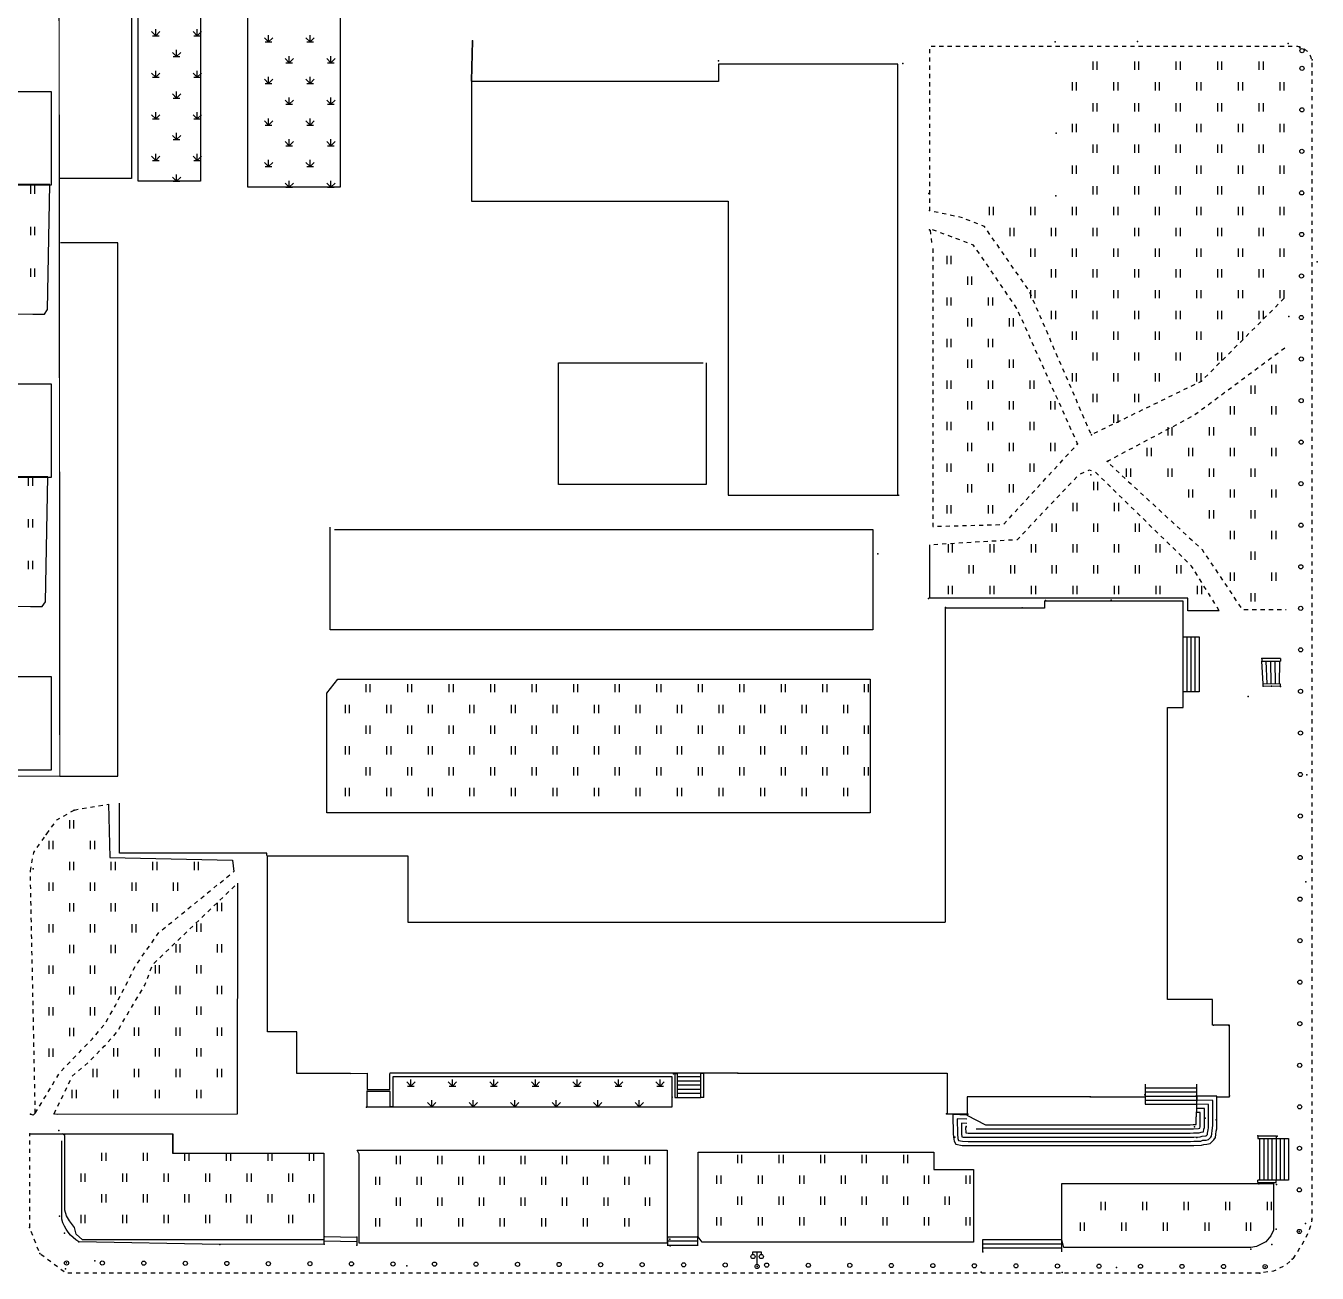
# Model space of a CAD drawing. Extents: x -992 to 2561, y -723 to 1492.
# Drawn here: x 1893.4 to 2048.9, y 1075.6 to 1225.7 of the extents above; entities that cross this region are included whole.
import ezdxf

# ---------------------------------------------------------------- set-up
doc = ezdxf.new("R2010")
doc.units = 0
doc.header["$LTSCALE"] = 0.5
doc.header["$PDSIZE"] = 0.2
doc.linetypes.add('X6', pattern=[2, 1, -1])
doc.layers.get('0').update_dxf_attribs({"linetype": 'CONTINUOUS'})
for name, color, linetype in [('DLDW', 11, 'CONTINUOUS'), ('DLSS', 4, 'CONTINUOUS'), ('JMD', 6, 'CONTINUOUS'), ('ZBTZ', 3, 'CONTINUOUS'), ('ZDH', 1, 'CONTINUOUS')]:
    doc.layers.add(name, color=color, linetype=linetype)
doc.linetypes.add('1161', pattern='A,0,[149,AAA.SHX,S=0.15,R=0,X=0,Y=0],-1.6', length=1.6)
doc.linetypes.add('443', pattern='A,9.4,[169,AAA.SHX,S=1,R=0,X=0,Y=0.15],0.6', length=10)
doc.linetypes.add('444', pattern='A,4.5,[145,AAA.SHX,S=1,R=0,X=0,Y=1],4.5,-0.5,[146,AAA.SHX,S=1,R=0,X=0,Y=0],-0.5', length=10)
doc.linetypes.add('445', pattern='A,8,-0.5,[147,AAA.SHX,S=1,R=0,X=0,Y=0],-1.5', length=10)

# ---------------------------------------------------------------- blocks, each defined once
blk = doc.blocks.new('gc097')
for p, q in [((-1, 2.9), (-1, 3.5)), ((-1, 3.5), (1, 3.5)), ((0, 0.5), (0, 3.5)), ((1, 3.5), (1, 2.9))]:
    blk.add_line(p, q)
for centre in [(-1, 2.4), (0, 0), (1, 2.4)]:
    blk.add_circle(centre, 0.5)
blk = doc.blocks.new('gc121')
for p, q in [((-0.5, -1), (-0.5, 1)), ((0.5, -1), (0.5, 1))]:
    blk.add_line(p, q)
blk = doc.blocks.new('gc124')
for p, q in [((-1, 1), (0, 0)), ((-0.8, 0), (0.8, 0)), ((0, 0), (0, 1.6)), ((0, 0), (1, 1))]:
    blk.add_line(p, q)
blk = doc.blocks.new('gc170')
at = {"linetype": 'Continuous'}
blk.add_circle((0, 0), 0.5, dxfattribs=at)

msp = doc.modelspace()

# ---------------------------------------------------------------- linework, layer by layer
at = {"linetype": 'Continuous'}
for p, q in [((1916.77, 1079.06, -0.1), (1899.8, 1079.37, -0.83)), ((1929.31, 1079.08, -0.19), (1916.77, 1079.06, -0.1))]:
    msp.add_line(p, q, dxfattribs=at)
at = {"linetype": 'Continuous', "elevation": -0.38, "flags": 128}
msp.add_lwpolyline([(1893.89, 1092.37), (1911.08, 1092.37), (1911.08, 1090.05), (1929.3, 1090.05), (1929.3, 1089.76)], dxfattribs=at)
at = {"linetype": 'Continuous', "elevation": -0.83, "flags": 128}
msp.add_lwpolyline([(1899.8, 1079.37, -0.192227), (1897.73, 1082.09), (1897.74, 1091.53)], format="xyb", dxfattribs=at)
at = {"linetype": 'Continuous'}
for p in [(1929.31, 1080.01, -0.19), (1929.31, 1080.01, -0.19), (1929.31, 1079.08, -0.19), (1929.31, 1079.08, -0.19)]:
    msp.add_point(p, dxfattribs=at)
at = {"layer": 'DLSS', "linetype": 'X6', "elevation": -0.21, "flags": 128}
msp.add_lwpolyline([(2044.91, 1192.94), (2034.91, 1182.94), (2021.69, 1176.51), (2014.23, 1193.8), (2008.82, 1201.59), (2006, 1202.68), (2002.24, 1203.47), (2002.24, 1223.3), (2046.22, 1223.3, -0.414214), (2048.22, 1221.3), (2048.22, 1082.05), (2048.16, 1081.49), (2047.8, 1080.51), (2047.04, 1079.02), (2045.96, 1077.34), (2045.13, 1076.6), (2043.64, 1075.85), (2041.96, 1075.61)], format="xyb", dxfattribs=at)
at = {"layer": 'DLSS', "linetype": 'X6', "flags": 128}
for points, elevation in [([(2002.6, 1198.92), (2002.6, 1165.49), (2011.1, 1165.71), (2020.04, 1175.42), (2012.73, 1191.73), (2007.5, 1199.35), (2002.27, 1201.31), (2002.49, 1199.35)], -0.21), ([(2044.99, 1186.95), (2034.07, 1178.85), (2023.56, 1173.29), (2035.02, 1162.7), (2039.86, 1155.47), (2045.14, 1155.47)], -0.21), ([(2037.1, 1155.34), (2033.76, 1160.72), (2022.12, 1172.08), (2021.43, 1172.24), (2020.17, 1171.7), (2012.76, 1163.88), (2002.24, 1163.26)], 0.15), ([(1899.22, 1131.35), (1903.36, 1132.07)], -0.21), ([(1893.95, 1124.02), (1894.36, 1126.25), (1895.87, 1128.39), (1897.12, 1130.16), (1899.22, 1131.35)], -0.21), ([(1894.55, 1094.87), (1893.95, 1124.02)], -0.21), ([(1894.55, 1094.87), (1897.55, 1099.84), (1899.89, 1102.24), (1901.39, 1103.78), (1902.93, 1105.63), (1904.21, 1107.84), (1906.65, 1112.66), (1909.43, 1116.61), (1918.44, 1123.94)], -0.21), ([(1896.82, 1094.8), (1899, 1099.32), (1900.9, 1100.96), (1902.85, 1102.91), (1904.42, 1104.67), (1905.47, 1106.5), (1907.75, 1110.28), (1908.67, 1112.76), (1918.91, 1122.56)], -0.28), ([(2041.96, 1075.61), (1898.22, 1075.61), (1895.09, 1077.96), (1893.87, 1081.11), (1893.89, 1092.37)], -0.21)]:
    msp.add_lwpolyline(points, dxfattribs=dict(at, elevation=elevation))
at = {"layer": 'JMD', "linetype": 'Continuous'}
for p, q in [((2032.76, 1152.19, -0.21), (2034.67, 1152.19, -0.21)), ((2033.17, 1152.19, -0.21), (2033.17, 1145.59, -0.21)), ((2033.67, 1152.19, -0.21), (2033.67, 1145.59, -0.21)), ((2034.17, 1152.19, -0.21), (2034.17, 1145.59, -0.21)), ((2034.67, 1152.19, -0.21), (2034.67, 1145.59, -0.21)), ((2042.2, 1149.57, -0.21), (2042.2, 1149.27, -0.21)), ((2044.48, 1149.57, -0.21), (2042.2, 1149.57, -0.21)), ((2042.36, 1146.54, -0.21), (2042.2, 1149.27, -0.21)), ((2042.2, 1149.27, -0.21), (2044.48, 1149.27, -0.21)), ((2042.86, 1146.53, -0.21), (2042.74, 1149.27, -0.21)), ((2043.36, 1146.52, -0.21), (2043.29, 1149.27, -0.21)), ((2043.86, 1146.51, -0.21), (2043.83, 1149.27, -0.21)), ((2044.36, 1146.5, -0.21), (2044.38, 1149.27, -0.21)), ((2044.48, 1149.57, -0.21), (2044.48, 1149.27, -0.21)), ((2042.36, 1146.24, -0.21), (2042.36, 1146.54, -0.21)), ((2044.46, 1146.5, -0.21), (2042.36, 1146.54, -0.21)), ((2044.45, 1146.2, -0.21), (2042.36, 1146.24, -0.21)), ((2044.45, 1146.2, -0.21), (2044.46, 1146.5, -0.21)), ((2034.67, 1145.59, -0.21), (2032.76, 1145.59, -0.21)), ((1971.53, 1099.66, -0.21), (1971.83, 1099.66, -0.21)), ((1971.53, 1099.66, -0.21), (1971.53, 1096.76, -0.21)), ((1971.83, 1099.66, -0.21), (1971.83, 1096.76, -0.21)), ((1971.83, 1099.26, -0.21), (1974.68, 1099.26, -0.21)), ((1974.98, 1099.66, -0.21), (1974.68, 1099.66, -0.21)), ((1974.68, 1096.76, -0.21), (1974.68, 1099.66, -0.21)), ((1974.98, 1099.66, -0.21), (1974.98, 1096.76, -0.21)), ((1971.83, 1098.76, -0.21), (1974.68, 1098.76, -0.21)), ((1971.83, 1098.26, -0.21), (1974.68, 1098.26, -0.21)), ((1971.83, 1097.76, -0.21), (1974.68, 1097.76, -0.21)), ((1971.53, 1096.76, -0.21), (1971.83, 1096.76, -0.21)), ((1971.83, 1097.26, -0.21), (1974.68, 1097.26, -0.21)), ((1971.83, 1096.76, -0.21), (1974.68, 1096.76, -0.21)), ((1974.98, 1096.76, -0.21), (1974.68, 1096.76, -0.21)), ((2043.94, 1091.83, -0.21), (2045.42, 1091.83, -0.21)), ((2044.42, 1091.83, -0.21), (2044.42, 1086.81, -0.21)), ((2044.92, 1091.83, -0.21), (2044.92, 1086.81, -0.21)), ((2045.42, 1091.83, -0.21), (2045.42, 1086.81, -0.21)), ((2045.42, 1086.81, -0.21), (2043.94, 1086.81, -0.21)), ((1929.31, 1079.08, -0.21), (1929.31, 1080.01, -0.21)), ((1929.31, 1080.01, -0.21), (1933.27, 1079.95, -0.21)), ((1929.31, 1079.51, -0.21), (1933.26, 1079.43, -0.21)), ((1933.27, 1079.95, -0.21), (1933.25, 1078.98, -0.21))]:
    msp.add_line(p, q, dxfattribs=at)
at = {"layer": 'JMD', "color": 6, "linetype": 'Continuous'}
for p, q in [((2028.18, 1098.37, -0.21), (2028.18, 1095.93, 1.79)), ((2028.18, 1097.93, -0.21), (2034.39, 1097.93, 1.79)), ((2034.39, 1095.93, -0.21), (2034.39, 1098.37, 1.79)), ((2028.18, 1097.43, -0.21), (2034.39, 1097.43, 1.79)), ((2028.18, 1096.93, -0.21), (2034.39, 1096.93, 1.79)), ((2028.18, 1096.43, -0.21), (2034.39, 1096.43, 1.79)), ((2034.41, 1096.93, -0.21), (2034.3, 1094.44, -0.21)), ((2006.72, 1094.64, -0.21), (2008.93, 1093.47, -0.21)), ((2028.18, 1095.93, -0.21), (2034.39, 1095.93, 1.79)), ((2041.74, 1092.13, -0.21), (2041.74, 1091.83, -0.21)), ((2041.74, 1092.13, -0.21), (2043.94, 1092.13, -0.21)), ((2041.74, 1091.83, -0.21), (2043.94, 1091.83, -0.21)), ((2041.94, 1091.83, -0.21), (2041.94, 1086.81, -0.21)), ((2042.44, 1091.83, -0.21), (2042.44, 1086.81, -0.21)), ((2042.94, 1091.83, -0.21), (2042.94, 1086.81, -0.21)), ((2043.44, 1091.83, -0.21), (2043.44, 1086.81, -0.21)), ((2043.94, 1092.13, -0.21), (2043.94, 1091.83, -0.21)), ((2043.94, 1091.83, -0.21), (2043.94, 1086.81, -0.21)), ((2041.74, 1086.51, -0.21), (2041.74, 1086.81, -0.21)), ((2043.94, 1086.81, -0.21), (2041.74, 1086.81, -0.21)), ((2043.94, 1086.51, -0.21), (2043.94, 1086.81, -0.21)), ((2041.74, 1086.51, -0.21), (2043.94, 1086.51, -0.21)), ((1974.3, 1079.94, -0.21), (1970.65, 1079.94, -0.21)), ((1970.65, 1079.94, -0.21), (1970.65, 1078.9, -0.21)), ((1974.3, 1079.44, -0.21), (1970.65, 1079.44, -0.21)), ((1974.3, 1078.9, -0.21), (1974.3, 1079.94, -0.21)), ((2008.64, 1078.17, -0.21), (2008.64, 1079.65, -0.21)), ((2008.64, 1079.65, -0.21), (2018.09, 1079.65, -0.21)), ((2008.64, 1079.15, -0.21), (2018.09, 1079.15, -0.21)), ((2018.09, 1079.65, -0.21), (2018.09, 1078.17, -0.21)), ((1974.3, 1078.94, -0.21), (1970.65, 1078.94, -0.21)), ((2008.64, 1078.65, -0.21), (2018.09, 1078.65, -0.21))]:
    msp.add_line(p, q, dxfattribs=at)
at = {"layer": 'JMD', "linetype": '443', "const_width": 0.15, "elevation": -0.21, "flags": 128}
for points in [[(1897.3, 1349.54), (1897.5, 1135.43)], [(1897.5, 1135.43), (1833.9, 1135.43), (1833.9, 1144.57), (1829.26, 1144.69), (1753.27, 1144.82)]]:
    msp.add_lwpolyline(points, dxfattribs=at)
at = {"layer": 'JMD', "linetype": 'Continuous', "flags": 128}
for points, elevation in [([(1927.02, 1247.8), (1927.02, 1239.41), (1906.13, 1239.41), (1906.13, 1207.37), (1897.42, 1207.37)], -0.21), ([(1998.41, 1169.28), (1998.41, 1221.12), (1976.82, 1221.12), (1976.82, 1219.03), (1947.05, 1219.03), (1947.05, 1204.63), (1977.98, 1204.63), (1977.98, 1169.26), (1998.55, 1169.26)], -0.21), ([(1836.66, 1217.81), (1836.66, 1206.61), (1896.48, 1206.61), (1896.48, 1217.81), (1836.66, 1217.81)], -0.5), ([(1874.94, 1206.64), (1896.27, 1206.64)], -0.21), ([(1897.5, 1135.43), (1904.5, 1135.43), (1904.5, 1199.63), (1897.59, 1199.63)], -0.21), ([(1975.32, 1185.16), (1975.32, 1170.54), (1957.55, 1170.54), (1957.55, 1185.16), (1974.97, 1185.16)], -0.21), ([(1836.66, 1182.61), (1836.66, 1171.42), (1896.48, 1171.42), (1896.48, 1182.62), (1836.66, 1182.61)], -0.5), ([(1874.62, 1171.46), (1895.88, 1171.46)], -0.21), ([(1930.58, 1165.13), (1995.4, 1165.13), (1995.4, 1153.06), (1930.03, 1153.06), (1930.03, 1165.41)], -0.21), ([(2036.81, 1096.85), (2038.34, 1096.85), (2038.34, 1105.47), (2036.29, 1105.47), (2036.29, 1108.53), (2034.09, 1108.53), (2030.85, 1108.53), (2030.85, 1143.69), (2032.76, 1143.69), (2032.76, 1156.49), (2016.06, 1156.49), (2016.06, 1155.64), (2004.1, 1155.64)], -0.21), ([(2004.1, 1155.64), (2004.1, 1117.84)], -0.21), ([(1836.69, 1147.4), (1836.69, 1136.2), (1896.51, 1136.2), (1896.51, 1147.4), (1836.69, 1147.4)], -0.5), ([(1932.51, 1099.64), (1926.03, 1099.64), (1926.03, 1104.64), (1922.51, 1104.64), (1922.51, 1125.84), (1939.41, 1125.84), (1939.41, 1117.84), (2004.1, 1117.84)], -0.21), ([(1932.51, 1099.64), (1934.5, 1099.67)], -0.21), ([(1934.5, 1099.67), (1934.5, 1097.7), (1937.23, 1097.7), (1937.23, 1099.66)], -0.21), ([(1979.14, 1099.67), (1937.23, 1099.67)], -0.21), ([(1979.14, 1099.67), (2004.33, 1099.67), (2004.33, 1094.78), (2006.8, 1094.78)], -0.21), ([(2021.51, 1096.83), (2006.76, 1096.83), (2006.76, 1094.81)], -0.21), ([(2021.51, 1096.83), (2028.21, 1096.83)], -0.21)]:
    msp.add_lwpolyline(points, dxfattribs=dict(at, elevation=elevation))
at = {"layer": 'JMD', "linetype": '444', "flags": 128}
for points, elevation in [([(1947.19, 1223.92), (1947.08, 1219.12)], -0.48), ([(1947.19, 1223.92), (1947.08, 1219.12)], -0.48), ([(1947.08, 1219.12), (1947.19, 1223.92)], -0.48), ([(1922.44, 1125.89), (1922.44, 1126.17), (1904.67, 1126.17), (1904.67, 1132.16)], -0.21)]:
    msp.add_lwpolyline(points, dxfattribs=dict(at, elevation=elevation))
at = {"layer": 'JMD', "linetype": '445', "elevation": -0.48, "flags": 128}
msp.add_lwpolyline([(1947.08, 1219.12), (1947.19, 1223.92)], dxfattribs=at)
at = {"layer": 'JMD', "linetype": 'Continuous', "elevation": -0.21, "flags": 128}
msp.add_lwpolyline([(2032.76, 1152.19), (2034.67, 1152.19), (2034.67, 1145.59), (2032.76, 1145.59)], close=True, dxfattribs=at)
at = {"layer": 'JMD', "color": 6, "linetype": 'Continuous', "elevation": -0.21, "flags": 128}
for points in [[(2006.72, 1094.64), (2005.02, 1094.7), (2005.06, 1092.32), (2005.12, 1091.74), (2005.18, 1091.49), (2005.39, 1091.13), (2006.14, 1090.99), (2006.86, 1090.97), (2033.63, 1090.97), (2034.05, 1090.99), (2034.97, 1091.01), (2035.23, 1091.11), (2035.59, 1091.13), (2036, 1091.23), (2036.09, 1091.3), (2036.33, 1091.54), (2036.45, 1091.66), (2036.62, 1091.93), (2036.68, 1092.31), (2036.73, 1092.69), (2036.79, 1092.99), (2036.8, 1093.4), (2036.8, 1093.96), (2036.81, 1096.9), (2034.41, 1096.93)], [(2006.71, 1094.14), (2005.53, 1094.18), (2005.56, 1092.35), (2005.61, 1091.83), (2005.65, 1091.68), (2005.71, 1091.58), (2006.19, 1091.49), (2006.87, 1091.47), (2033.62, 1091.47), (2034.04, 1091.49), (2034.87, 1091.51), (2035.13, 1091.6), (2035.52, 1091.63), (2035.78, 1091.69), (2035.98, 1091.9), (2036.06, 1091.98), (2036.14, 1092.11), (2036.19, 1092.38), (2036.24, 1092.77), (2036.29, 1093.05), (2036.3, 1093.41), (2036.3, 1093.97), (2036.31, 1096.4), (2034.4, 1096.43)], [(2006.69, 1093.64), (2006.04, 1093.66), (2006.06, 1092.38), (2006.1, 1092.02), (2006.25, 1091.99), (2006.87, 1091.97), (2033.61, 1091.97), (2034.02, 1091.99), (2034.78, 1092.01), (2035.02, 1092.1), (2035.44, 1092.13), (2035.52, 1092.15), (2035.63, 1092.25), (2035.67, 1092.29), (2035.69, 1092.45), (2035.74, 1092.85), (2035.79, 1093.11), (2035.8, 1093.42), (2035.8, 1093.97), (2035.81, 1095.91), (2034.39, 1095.93)], [(2006.67, 1093.14), (2006.55, 1093.15), (2006.56, 1092.48), (2006.88, 1092.47), (2033.6, 1092.47), (2034, 1092.49), (2034.68, 1092.51), (2034.92, 1092.59), (2035.21, 1092.61), (2035.25, 1092.93), (2035.3, 1093.16), (2035.3, 1093.42), (2035.3, 1093.97), (2035.31, 1095.42), (2034.39, 1095.43)], [(2007.82, 1092.97), (2033.59, 1092.97), (2033.98, 1092.99), (2034.59, 1093.01), (2034.77, 1093.07), (2034.8, 1093.22), (2034.8, 1093.43), (2034.8, 1093.97), (2034.81, 1094.93), (2034.38, 1094.93)], [(2008.93, 1093.47), (2033.58, 1093.47), (2033.97, 1093.49), (2034.3, 1093.5), (2034.3, 1093.97), (2034.3, 1094.44)]]:
    msp.add_lwpolyline(points, dxfattribs=at)
at = {"layer": 'ZBTZ', "linetype": '1161', "flags": 128}
for points, elevation in [([(1906.55, 1237.21), (1914.42, 1237.21), (1914.42, 1207.04), (1906.95, 1207.04), (1906.95, 1236.48)], -0.21), ([(1920.43, 1237.37), (1931.24, 1237.37), (1931.24, 1206.3), (1920.13, 1206.3), (1920.13, 1236.78)], -0.21), ([(1937.27, 1095.63), (1971.22, 1095.63), (1971.22, 1099.24), (1937.59, 1099.24), (1937.59, 1095.63)], 2.79), ([(1934.48, 1097.54), (1934.48, 1095.63), (1937.28, 1095.63), (1937.28, 1097.49), (1934.5, 1097.49)], -0.21)]:
    msp.add_lwpolyline(points, close=True, dxfattribs=dict(at, elevation=elevation))
at = {"layer": 'ZBTZ', "linetype": 'Continuous', "flags": 128}
for points, elevation in [([(1874.33, 1206.62), (1874.25, 1192.01), (1874.44, 1191.57), (1874.91, 1191.17), (1875.72, 1191.06), (1894.24, 1191.03), (1895.65, 1191.03), (1896.02, 1191.59), (1896.3, 1206.64), (1874.67, 1206.64)], -0.21), ([(1874.07, 1171.44), (1873.99, 1156.84), (1874.18, 1156.39), (1874.65, 1155.99), (1875.46, 1155.88), (1893.98, 1155.86), (1895.39, 1155.86), (1895.76, 1156.42), (1896.04, 1171.47), (1874.41, 1171.47)], -0.21), ([(2021.64, 1171.68), (2021.64, 1171.68)], 0.15), ([(1930.98, 1147.11), (1995.07, 1147.11), (1995.07, 1131.02), (1929.63, 1131.02), (1929.63, 1145.43)], -0.21), ([(1897.82, 1092.37), (1911.09, 1092.37), (1911.09, 1090.06), (1929.29, 1090.06), (1929.29, 1080.02), (1929.29, 1079.61), (1900.24, 1079.61), (1899.48, 1080.29), (1899.25, 1081.11), (1898.67, 1081.89), (1898.29, 1082.51), (1898.12, 1083.2), (1898.12, 1092.18)], -0.21), ([(1933.28, 1090.4), (1970.62, 1090.4), (1970.62, 1079.22), (1933.55, 1079.22), (1933.55, 1089.93)], -0.21), ([(1974.36, 1080), (1974.36, 1090.19), (2002.72, 1090.19), (2002.72, 1088.07), (2007.49, 1088.07), (2007.49, 1079.35), (1974.84, 1079.35)], -0.21), ([(2018.13, 1079.68), (2018.13, 1086.4), (2043.62, 1086.4), (2043.62, 1080.8), (2043.29, 1080.1), (2042.68, 1079.38), (2041.57, 1078.83), (2040.91, 1078.69), (2018.36, 1078.69)], -0.21)]:
    msp.add_lwpolyline(points, close=True, dxfattribs=dict(at, elevation=elevation))
for points, elevation in [([(2037.1, 1155.34), (2033.31, 1155.34), (2033.31, 1156.87), (2002.24, 1156.87), (2002.24, 1163.26)], 0.15), ([(1903.36, 1132.07), (1903.53, 1125.65), (1918.27, 1125.31), (1918.44, 1123.94)], -0.21), ([(1918.91, 1122.56), (1918.84, 1094.75), (1897.19, 1094.69), (1896.75, 1094.79)], -0.21), ([(1894.55, 1094.87), (1894.31, 1094.63), (1893.95, 1094.74)], -0.21)]:
    msp.add_lwpolyline(points, dxfattribs=dict(at, elevation=elevation))
at = {"layer": 'ZDH', "linetype": 'Continuous'}
for p in [(1947.19, 1223.92, -0.48), (2017.32, 1223.83, -0.15), (2027.25, 1223.85, -0.24), (2045.39, 1223.63, -1.69), (2046.81, 1223.11, -0.43), (1976.79, 1221.51, -0.39), (1999, 1221.19, -0.04), (2048.27, 1221.65, -0.47), (1947.08, 1219.12, 0.56), (2017.46, 1212.81, 0.7), (2002.14, 1205.54, 0.21), (2017.41, 1205.27, 0.52), (2002.21, 1203.5, 0.05), (2002.19, 1201.19, 0.04), (2048.87, 1197.34, -1.45), (2048.87, 1197.33, -1.56), (2048.88, 1197.33, -1), (2045.47, 1190.76, -1.66), (2020.04, 1175.42, -1.13), (2021.69, 1176.51, -1.02), (2023.68, 1173.31, 0.16), (2021.64, 1171.68, 0.15), (1998.41, 1169.28, 0.7), (1995.98, 1162.18, -0.65), (2002.08, 1156.8, -0.61), (2004.13, 1155.71, 0.42), (2013.36, 1155.68, 0.52), (2016.18, 1156.57, 0.54), (2024.09, 1156.61, 0.92), (2042.2, 1149.57, 0.41), (2048.24, 1148.23, -0.3), (2042.36, 1146.24, 0.52), (2043.39, 1146.26, -0.05), (2044.45, 1146.2, 0.32), (2040.58, 1145, -1.69), (2047.65, 1135.58, -0.35), (1899.22, 1131.35, -1.06), (1895.87, 1128.39, -0.08), (1894.29, 1124.29, -0.19), (2047.5, 1122.7, -1.06), (2036.41, 1105.44, 0.44), (2038.23, 1105.42, 0.44), (1971.37, 1099.61, 0.24), (1979.14, 1099.67, 0.74), (1971.22, 1096.78, 0.3), (1974.99, 1096.79, 0.76), (2021.57, 1096.84, 1.12), (2028.15, 1097.09, 1.12), (2034.37, 1097, 0.15), (2038.31, 1096.97, 0.32), (1893.95, 1094.74, -0.36), (1896.82, 1094.8, -0.28), (1934.41, 1095.59, 0.31), (2004.26, 1094.78, 0.53), (2006.83, 1094.73, 1.84), (2006.61, 1093.25, -0.17), (2034.13, 1093.21, 0.96), (2035.38, 1094.25, 0.95), (2036.71, 1094.06, 0.33), (1893.89, 1092.37, -0.38), (1897.38, 1092.78, -0.29), (2005.26, 1091.97, -0.78), (2034.4, 1091.94, 0.34), (2041.75, 1092.13, 0.26), (2044.08, 1092.11, -0.25), (2041.87, 1086.37, 0.25), (2043.97, 1086.26, -0.35), (1897.48, 1082.46, 1.36), (1893.85, 1081.11, -0.42), (2043.94, 1080.91, -0.18), (2046.73, 1080.63, -0.28), (2047.48, 1081.57, -0.37), (2048.22, 1082.07, -0.39), (1898.05, 1080.43, -0.81), (1899.8, 1079.37, -0.83), (1916.77, 1079.06, -0.1), (1929.31, 1079.08, -0.19), (1933.27, 1079.95, 0.25), (1970.95, 1079.72, 0.21), (1974.29, 1079.98, -0.38), (2018.09, 1079.65, 0.31), (2043.43, 1079.05, -0.23), (1895.08, 1077.96, -0.44), (1933.25, 1078.98, -0.85), (1971, 1078.9, -0.27), (2008.64, 1078.17, -0.26), (2040.91, 1078.48, -0.22), (1898.19, 1076.13, -0.42), (1898.31, 1076.84, -0.72), (1901.71, 1077.08, -0.89), (1939.28, 1076.5, -0.25), (1981.45, 1076.41, -0.26), (2024.73, 1076.3, -0.21), (2042.61, 1076.39, -0.29), (2045.87, 1077.29, -0.42), (2008.42, 1075.71, -0.29), (2018.16, 1075.67, -0.27), (2041.96, 1075.61, -0.34)]:
    msp.add_point(p, dxfattribs=at)

# ---------------------------------------------------------------- block references
at = {"layer": 'DLDW', "linetype": 'Continuous', "xscale": 0.5, "yscale": 0.5}
msp.add_blockref('gc097', (1981.45, 1076.41, -0.26), dxfattribs=at)
at = {"layer": 'ZBTZ', "linetype": 'Continuous', "xscale": 0.5, "yscale": 0.5}
for name, p in [('gc124', (1909.05, 1224.54, -0.21)), ('gc124', (1914.05, 1224.54, -0.21)), ('gc124', (1922.63, 1223.8, -0.21)), ('gc124', (1927.63, 1223.8, -0.21)), ('gc124', (1911.55, 1222.04, -0.21)), ('gc124', (1925.13, 1221.3, -0.21)), ('gc124', (1930.13, 1221.3, -0.21)), ('gc121', (2022.16, 1220.94, -0.21)), ('gc121', (2027.16, 1220.94, -0.21)), ('gc121', (2032.16, 1220.94, -0.21)), ('gc121', (2037.16, 1220.94, -0.21)), ('gc121', (2042.16, 1220.94, -0.21)), ('gc124', (1909.05, 1219.54, -0.21)), ('gc124', (1914.05, 1219.54, -0.21)), ('gc124', (1922.63, 1218.8, -0.21)), ('gc124', (1927.63, 1218.8, -0.21)), ('gc121', (2019.66, 1218.44, -0.21)), ('gc121', (2024.66, 1218.44, -0.21)), ('gc121', (2029.66, 1218.44, -0.21)), ('gc121', (2034.66, 1218.44, -0.21)), ('gc121', (2039.66, 1218.44, -0.21)), ('gc121', (2044.66, 1218.44, -0.21)), ('gc124', (1911.55, 1217.04, -0.21)), ('gc124', (1925.13, 1216.3, -0.21)), ('gc124', (1930.13, 1216.3, -0.21)), ('gc121', (2022.16, 1215.94, -0.21)), ('gc121', (2027.16, 1215.94, -0.21)), ('gc121', (2032.16, 1215.94, -0.21)), ('gc121', (2037.16, 1215.94, -0.21)), ('gc121', (2042.16, 1215.94, -0.21)), ('gc124', (1909.05, 1214.54, -0.21)), ('gc124', (1914.05, 1214.54, -0.21)), ('gc124', (1922.63, 1213.8, -0.21)), ('gc124', (1927.63, 1213.8, -0.21)), ('gc124', (1911.55, 1212.04, -0.21)), ('gc121', (2019.66, 1213.44, -0.21)), ('gc121', (2024.66, 1213.44, -0.21)), ('gc121', (2029.66, 1213.44, -0.21)), ('gc121', (2034.66, 1213.44, -0.21)), ('gc121', (2039.66, 1213.44, -0.21)), ('gc121', (2044.66, 1213.44, -0.21)), ('gc124', (1925.13, 1211.3, -0.21)), ('gc124', (1930.13, 1211.3, -0.21)), ('gc121', (2022.16, 1210.94, -0.21)), ('gc121', (2027.16, 1210.94, -0.21)), ('gc121', (2032.16, 1210.94, -0.21)), ('gc121', (2037.16, 1210.94, -0.21)), ('gc121', (2042.16, 1210.94, -0.21)), ('gc124', (1909.05, 1209.54, -0.21)), ('gc124', (1914.05, 1209.54, -0.21)), ('gc124', (1922.63, 1208.8, -0.21)), ('gc124', (1927.63, 1208.8, -0.21)), ('gc121', (2019.66, 1208.44, -0.21)), ('gc121', (2024.66, 1208.44, -0.21)), ('gc121', (2029.66, 1208.44, -0.21)), ('gc121', (2034.66, 1208.44, -0.21)), ('gc121', (2039.66, 1208.44, -0.21)), ('gc121', (2044.66, 1208.44, -0.21)), ('gc121', (1894.25, 1206.03, -0.21)), ('gc124', (1911.55, 1207.04, -0.21)), ('gc124', (1925.13, 1206.3, -0.21)), ('gc124', (1930.13, 1206.3, -0.21)), ('gc121', (2022.16, 1205.94, -0.21)), ('gc121', (2027.16, 1205.94, -0.21)), ('gc121', (2032.16, 1205.94, -0.21)), ('gc121', (2037.16, 1205.94, -0.21)), ('gc121', (2042.16, 1205.94, -0.21)), ('gc121', (2009.66, 1203.44, -0.21)), ('gc121', (2014.66, 1203.44, -0.21)), ('gc121', (2019.66, 1203.44, -0.21)), ('gc121', (2024.66, 1203.44, -0.21)), ('gc121', (2029.66, 1203.44, -0.21)), ('gc121', (2034.66, 1203.44, -0.21)), ('gc121', (2039.66, 1203.44, -0.21)), ('gc121', (2044.66, 1203.44, -0.21)), ('gc121', (1894.25, 1201.03, -0.21)), ('gc121', (2012.16, 1200.94, -0.21)), ('gc121', (2017.16, 1200.94, -0.21)), ('gc121', (2022.16, 1200.94, -0.21)), ('gc121', (2027.16, 1200.94, -0.21)), ('gc121', (2032.16, 1200.94, -0.21)), ('gc121', (2037.16, 1200.94, -0.21)), ('gc121', (2042.16, 1200.94, -0.21)), ('gc121', (2014.66, 1198.44, -0.21)), ('gc121', (2019.66, 1198.44, -0.21)), ('gc121', (2024.66, 1198.44, -0.21)), ('gc121', (2029.66, 1198.44, -0.21)), ('gc121', (2034.66, 1198.44, -0.21)), ('gc121', (2039.66, 1198.44, -0.21)), ('gc121', (2044.66, 1198.44, -0.21)), ('gc121', (2004.57, 1197.56, -0.21)), ('gc121', (1894.25, 1196.03, -0.21)), ('gc121', (2017.16, 1195.94, -0.21)), ('gc121', (2022.16, 1195.94, -0.21)), ('gc121', (2027.16, 1195.94, -0.21)), ('gc121', (2032.16, 1195.94, -0.21)), ('gc121', (2037.16, 1195.94, -0.21)), ('gc121', (2042.16, 1195.94, -0.21)), ('gc121', (2007.07, 1195.06, -0.21)), ('gc121', (2004.57, 1192.56, -0.21)), ('gc121', (2009.57, 1192.56, -0.21)), ('gc121', (2014.66, 1193.44, -0.21)), ('gc121', (2019.66, 1193.44, -0.21)), ('gc121', (2024.66, 1193.44, -0.21)), ('gc121', (2029.66, 1193.44, -0.21)), ('gc121', (2034.66, 1193.44, -0.21)), ('gc121', (2039.66, 1193.44, -0.21)), ('gc121', (2044.66, 1193.44, -0.21)), ('gc121', (2017.16, 1190.94, -0.21)), ('gc121', (2022.16, 1190.94, -0.21)), ('gc121', (2027.16, 1190.94, -0.21)), ('gc121', (2032.16, 1190.94, -0.21)), ('gc121', (2037.16, 1190.94, -0.21)), ('gc121', (2042.16, 1190.94, -0.21)), ('gc121', (2007.07, 1190.06, -0.21)), ('gc121', (2012.07, 1190.06, -0.21)), ('gc121', (2004.57, 1187.56, -0.21)), ('gc121', (2009.57, 1187.56, -0.21)), ('gc121', (2019.66, 1188.44, -0.21)), ('gc121', (2024.66, 1188.44, -0.21)), ('gc121', (2029.66, 1188.44, -0.21)), ('gc121', (2034.66, 1188.44, -0.21)), ('gc121', (2039.66, 1188.44, -0.21)), ('gc121', (2022.16, 1185.94, -0.21)), ('gc121', (2027.16, 1185.94, -0.21)), ('gc121', (2032.16, 1185.94, -0.21)), ('gc121', (2037.16, 1185.94, -0.21)), ('gc121', (2007.07, 1185.06, -0.21)), ('gc121', (2012.07, 1185.06, -0.21)), ('gc121', (2043.68, 1184.45, -0.21)), ('gc121', (2019.66, 1183.44, -0.21)), ('gc121', (2024.66, 1183.44, -0.21)), ('gc121', (2029.66, 1183.44, -0.21)), ('gc121', (2034.66, 1183.44, -0.21)), ('gc121', (2004.57, 1182.56, -0.21)), ('gc121', (2009.57, 1182.56, -0.21)), ('gc121', (2014.57, 1182.56, -0.21)), ('gc121', (2041.18, 1181.95, -0.21)), ('gc121', (2007.07, 1180.06, -0.21)), ('gc121', (2012.07, 1180.06, -0.21)), ('gc121', (2017.07, 1180.06, -0.21)), ('gc121', (2022.16, 1180.94, -0.21)), ('gc121', (2027.16, 1180.94, -0.21)), ('gc121', (2024.66, 1178.44, -0.21)), ('gc121', (2038.68, 1179.45, -0.21)), ('gc121', (2043.68, 1179.45, -0.21)), ('gc121', (2004.57, 1177.56, -0.21)), ('gc121', (2009.57, 1177.56, -0.21)), ('gc121', (2014.57, 1177.56, -0.21)), ('gc121', (2031.18, 1176.95, -0.21)), ('gc121', (2036.18, 1176.95, -0.21)), ('gc121', (2041.18, 1176.95, -0.21)), ('gc121', (2007.07, 1175.06, -0.21)), ('gc121', (2012.07, 1175.06, -0.21)), ('gc121', (2017.07, 1175.06, -0.21)), ('gc121', (2028.68, 1174.45, -0.21)), ('gc121', (2033.68, 1174.45, -0.21)), ('gc121', (2038.68, 1174.45, -0.21)), ('gc121', (2043.68, 1174.45, -0.21)), ('gc121', (2004.57, 1172.56, -0.21)), ('gc121', (2009.57, 1172.56, -0.21)), ('gc121', (2014.57, 1172.56, -0.21)), ('gc121', (2026.18, 1171.95, -0.21)), ('gc121', (2031.18, 1171.95, -0.21)), ('gc121', (2036.18, 1171.95, -0.21)), ('gc121', (2041.18, 1171.95, -0.21)), ('gc121', (1893.99, 1170.86, -0.21)), ('gc121', (2022.24, 1170.34, -0.21)), ('gc121', (2007.07, 1170.06, -0.21)), ('gc121', (2012.07, 1170.06, -0.21)), ('gc121', (2033.68, 1169.45, -0.21)), ('gc121', (2038.68, 1169.45, -0.21)), ('gc121', (2043.68, 1169.45, -0.21)), ('gc121', (2004.57, 1167.56, -0.21)), ('gc121', (2009.57, 1167.56, -0.21)), ('gc121', (2019.74, 1167.84, -0.21)), ('gc121', (2024.74, 1167.84, -0.21)), ('gc121', (1893.99, 1165.86, -0.21)), ('gc121', (2036.18, 1166.95, -0.21)), ('gc121', (2041.18, 1166.95, -0.21)), ('gc121', (2017.24, 1165.34, -0.21)), ('gc121', (2022.24, 1165.34, -0.21)), ('gc121', (2027.24, 1165.34, -0.21)), ('gc121', (2038.68, 1164.45, -0.21)), ('gc121', (2043.68, 1164.45, -0.21)), ('gc121', (2004.74, 1162.84, -0.21)), ('gc121', (2009.74, 1162.84, -0.21)), ('gc121', (2014.74, 1162.84, -0.21)), ('gc121', (2019.74, 1162.84, -0.21)), ('gc121', (2024.74, 1162.84, -0.21)), ('gc121', (2029.74, 1162.84, -0.21)), ('gc121', (2041.18, 1161.95, -0.21)), ('gc121', (1893.99, 1160.86, -0.21)), ('gc121', (2007.24, 1160.34, -0.21)), ('gc121', (2012.24, 1160.34, -0.21)), ('gc121', (2017.24, 1160.34, -0.21)), ('gc121', (2022.24, 1160.34, -0.21)), ('gc121', (2027.24, 1160.34, -0.21)), ('gc121', (2032.24, 1160.34, -0.21)), ('gc121', (2038.68, 1159.45, -0.21)), ('gc121', (2043.68, 1159.45, -0.21)), ('gc121', (2004.74, 1157.84, -0.21)), ('gc121', (2009.74, 1157.84, -0.21)), ('gc121', (2014.74, 1157.84, -0.21)), ('gc121', (2019.74, 1157.84, -0.21)), ('gc121', (2024.74, 1157.84, -0.21)), ('gc121', (2029.74, 1157.84, -0.21)), ('gc121', (2034.74, 1157.84, -0.21)), ('gc121', (2041.18, 1156.95, -0.21)), ('gc121', (1934.63, 1146.02, -0.21)), ('gc121', (1939.63, 1146.02, -0.21)), ('gc121', (1944.63, 1146.02, -0.21)), ('gc121', (1949.63, 1146.02, -0.21)), ('gc121', (1954.63, 1146.02, -0.21)), ('gc121', (1959.63, 1146.02, -0.21)), ('gc121', (1964.63, 1146.02, -0.21)), ('gc121', (1969.63, 1146.02, -0.21)), ('gc121', (1974.63, 1146.02, -0.21)), ('gc121', (1979.63, 1146.02, -0.21)), ('gc121', (1984.63, 1146.02, -0.21)), ('gc121', (1989.63, 1146.02, -0.21)), ('gc121', (1994.63, 1146.02, -0.21)), ('gc121', (1932.13, 1143.52, -0.21)), ('gc121', (1937.13, 1143.52, -0.21)), ('gc121', (1942.13, 1143.52, -0.21)), ('gc121', (1947.13, 1143.52, -0.21)), ('gc121', (1952.13, 1143.52, -0.21)), ('gc121', (1957.13, 1143.52, -0.21)), ('gc121', (1962.13, 1143.52, -0.21)), ('gc121', (1967.13, 1143.52, -0.21)), ('gc121', (1972.13, 1143.52, -0.21)), ('gc121', (1977.13, 1143.52, -0.21)), ('gc121', (1982.13, 1143.52, -0.21)), ('gc121', (1987.13, 1143.52, -0.21)), ('gc121', (1992.13, 1143.52, -0.21)), ('gc121', (1934.63, 1141.02, -0.21)), ('gc121', (1939.63, 1141.02, -0.21)), ('gc121', (1944.63, 1141.02, -0.21)), ('gc121', (1949.63, 1141.02, -0.21)), ('gc121', (1954.63, 1141.02, -0.21)), ('gc121', (1959.63, 1141.02, -0.21)), ('gc121', (1964.63, 1141.02, -0.21)), ('gc121', (1969.63, 1141.02, -0.21)), ('gc121', (1974.63, 1141.02, -0.21)), ('gc121', (1979.63, 1141.02, -0.21)), ('gc121', (1984.63, 1141.02, -0.21)), ('gc121', (1989.63, 1141.02, -0.21)), ('gc121', (1994.63, 1141.02, -0.21)), ('gc121', (1932.13, 1138.52, -0.21)), ('gc121', (1937.13, 1138.52, -0.21)), ('gc121', (1942.13, 1138.52, -0.21)), ('gc121', (1947.13, 1138.52, -0.21)), ('gc121', (1952.13, 1138.52, -0.21)), ('gc121', (1957.13, 1138.52, -0.21)), ('gc121', (1962.13, 1138.52, -0.21)), ('gc121', (1967.13, 1138.52, -0.21)), ('gc121', (1972.13, 1138.52, -0.21)), ('gc121', (1977.13, 1138.52, -0.21)), ('gc121', (1982.13, 1138.52, -0.21)), ('gc121', (1987.13, 1138.52, -0.21)), ('gc121', (1992.13, 1138.52, -0.21)), ('gc121', (1934.63, 1136.02, -0.21)), ('gc121', (1939.63, 1136.02, -0.21)), ('gc121', (1944.63, 1136.02, -0.21)), ('gc121', (1949.63, 1136.02, -0.21)), ('gc121', (1954.63, 1136.02, -0.21)), ('gc121', (1959.63, 1136.02, -0.21)), ('gc121', (1964.63, 1136.02, -0.21)), ('gc121', (1969.63, 1136.02, -0.21)), ('gc121', (1974.63, 1136.02, -0.21)), ('gc121', (1979.63, 1136.02, -0.21)), ('gc121', (1984.63, 1136.02, -0.21)), ('gc121', (1989.63, 1136.02, -0.21)), ('gc121', (1994.63, 1136.02, -0.21)), ('gc121', (1932.13, 1133.52, -0.21)), ('gc121', (1937.13, 1133.52, -0.21)), ('gc121', (1942.13, 1133.52, -0.21)), ('gc121', (1947.13, 1133.52, -0.21)), ('gc121', (1952.13, 1133.52, -0.21)), ('gc121', (1957.13, 1133.52, -0.21)), ('gc121', (1962.13, 1133.52, -0.21)), ('gc121', (1967.13, 1133.52, -0.21)), ('gc121', (1972.13, 1133.52, -0.21)), ('gc121', (1977.13, 1133.52, -0.21)), ('gc121', (1982.13, 1133.52, -0.21)), ('gc121', (1987.13, 1133.52, -0.21)), ('gc121', (1992.13, 1133.52, -0.21)), ('gc121', (1898.95, 1129.63, -0.21)), ('gc121', (1896.45, 1127.13, -0.21)), ('gc121', (1901.45, 1127.13, -0.21)), ('gc121', (1898.95, 1124.63, -0.21)), ('gc121', (1903.95, 1124.63, -0.21)), ('gc121', (1908.95, 1124.63, -0.21)), ('gc121', (1913.95, 1124.63, -0.21)), ('gc121', (1896.45, 1122.13, -0.21)), ('gc121', (1901.45, 1122.13, -0.21)), ('gc121', (1906.45, 1122.13, -0.21)), ('gc121', (1911.45, 1122.13, -0.21)), ('gc121', (1898.95, 1119.63, -0.21)), ('gc121', (1903.95, 1119.63, -0.21)), ('gc121', (1908.95, 1119.63, -0.21)), ('gc121', (1916.75, 1119.69, -0.21)), ('gc121', (1896.45, 1117.13, -0.21)), ('gc121', (1901.45, 1117.13, -0.21)), ('gc121', (1906.45, 1117.13, -0.21)), ('gc121', (1914.25, 1117.19, -0.21)), ('gc121', (1898.95, 1114.63, -0.21)), ('gc121', (1903.95, 1114.63, -0.21)), ('gc121', (1911.75, 1114.69, -0.21)), ('gc121', (1916.75, 1114.69, -0.21)), ('gc121', (1896.45, 1112.13, -0.21)), ('gc121', (1901.45, 1112.13, -0.21)), ('gc121', (1909.25, 1112.19, -0.21)), ('gc121', (1914.25, 1112.19, -0.21)), ('gc121', (1898.95, 1109.63, -0.21)), ('gc121', (1903.95, 1109.63, -0.21)), ('gc121', (1911.75, 1109.69, -0.21)), ('gc121', (1916.75, 1109.69, -0.21)), ('gc121', (1896.45, 1107.13, -0.21)), ('gc121', (1901.45, 1107.13, -0.21)), ('gc121', (1909.25, 1107.19, -0.21)), ('gc121', (1914.25, 1107.19, -0.21)), ('gc121', (1898.95, 1104.63, -0.21)), ('gc121', (1906.75, 1104.69, -0.21)), ('gc121', (1911.75, 1104.69, -0.21)), ('gc121', (1916.75, 1104.69, -0.21)), ('gc121', (1896.45, 1102.13, -0.21)), ('gc121', (1904.25, 1102.19, -0.21)), ('gc121', (1909.25, 1102.19, -0.21)), ('gc121', (1914.25, 1102.19, -0.21)), ('gc121', (1901.75, 1099.69, -0.21)), ('gc121', (1906.75, 1099.69, -0.21)), ('gc121', (1911.75, 1099.69, -0.21)), ('gc121', (1916.75, 1099.69, -0.21)), ('gc121', (1899.25, 1097.19, -0.21)), ('gc121', (1904.25, 1097.19, -0.21)), ('gc121', (1909.25, 1097.19, -0.21)), ('gc121', (1914.25, 1097.19, -0.21)), ('gc124', (1939.77, 1098.13, -0.21)), ('gc124', (1944.77, 1098.13, -0.21)), ('gc124', (1949.77, 1098.13, -0.21)), ('gc124', (1954.77, 1098.13, -0.21)), ('gc124', (1959.77, 1098.13, -0.21)), ('gc124', (1964.77, 1098.13, -0.21)), ('gc124', (1969.77, 1098.13, -0.21)), ('gc124', (1942.27, 1095.63, -0.21)), ('gc124', (1947.27, 1095.63, -0.21)), ('gc124', (1952.27, 1095.63, -0.21)), ('gc124', (1957.27, 1095.63, -0.21)), ('gc124', (1962.27, 1095.63, -0.21)), ('gc124', (1967.27, 1095.63, -0.21)), ('gc121', (1902.82, 1089.61, -0.21)), ('gc121', (1907.82, 1089.61, -0.21)), ('gc121', (1912.82, 1089.61, -0.21)), ('gc121', (1917.82, 1089.61, -0.21)), ('gc121', (1922.82, 1089.61, -0.21)), ('gc121', (1927.82, 1089.61, -0.21)), ('gc121', (1938.28, 1089.22, -0.21)), ('gc121', (1943.28, 1089.22, -0.21)), ('gc121', (1948.28, 1089.22, -0.21)), ('gc121', (1953.28, 1089.22, -0.21)), ('gc121', (1958.28, 1089.22, -0.21)), ('gc121', (1963.28, 1089.22, -0.21)), ('gc121', (1968.28, 1089.22, -0.21)), ('gc121', (1979.36, 1089.35, -0.21)), ('gc121', (1984.36, 1089.35, -0.21)), ('gc121', (1989.36, 1089.35, -0.21)), ('gc121', (1994.36, 1089.35, -0.21)), ('gc121', (1999.36, 1089.35, -0.21)), ('gc121', (1900.32, 1087.11, -0.21)), ('gc121', (1905.32, 1087.11, -0.21)), ('gc121', (1910.32, 1087.11, -0.21)), ('gc121', (1915.32, 1087.11, -0.21)), ('gc121', (1920.32, 1087.11, -0.21)), ('gc121', (1925.32, 1087.11, -0.21)), ('gc121', (1935.78, 1086.72, -0.21)), ('gc121', (1940.78, 1086.72, -0.21)), ('gc121', (1945.78, 1086.72, -0.21)), ('gc121', (1950.78, 1086.72, -0.21)), ('gc121', (1955.78, 1086.72, -0.21)), ('gc121', (1960.78, 1086.72, -0.21)), ('gc121', (1965.78, 1086.72, -0.21)), ('gc121', (1976.86, 1086.85, -0.21)), ('gc121', (1981.86, 1086.85, -0.21)), ('gc121', (1986.86, 1086.85, -0.21)), ('gc121', (1991.86, 1086.85, -0.21)), ('gc121', (1996.86, 1086.85, -0.21)), ('gc121', (2001.86, 1086.85, -0.21)), ('gc121', (2006.86, 1086.85, -0.21)), ('gc121', (1902.82, 1084.61, -0.21)), ('gc121', (1907.82, 1084.61, -0.21)), ('gc121', (1912.82, 1084.61, -0.21)), ('gc121', (1917.82, 1084.61, -0.21)), ('gc121', (1922.82, 1084.61, -0.21)), ('gc121', (1927.82, 1084.61, -0.21)), ('gc121', (1938.28, 1084.22, -0.21)), ('gc121', (1943.28, 1084.22, -0.21)), ('gc121', (1948.28, 1084.22, -0.21)), ('gc121', (1953.28, 1084.22, -0.21)), ('gc121', (1958.28, 1084.22, -0.21)), ('gc121', (1963.28, 1084.22, -0.21)), ('gc121', (1968.28, 1084.22, -0.21)), ('gc121', (1979.36, 1084.35, -0.21)), ('gc121', (1984.36, 1084.35, -0.21)), ('gc121', (1989.36, 1084.35, -0.21)), ('gc121', (1994.36, 1084.35, -0.21)), ('gc121', (1999.36, 1084.35, -0.21)), ('gc121', (2004.36, 1084.35, -0.21)), ('gc121', (2023.13, 1083.69, -0.21)), ('gc121', (2028.13, 1083.69, -0.21)), ('gc121', (2033.13, 1083.69, -0.21)), ('gc121', (2038.13, 1083.69, -0.21)), ('gc121', (2043.13, 1083.69, -0.21)), ('gc121', (1900.32, 1082.11, -0.21)), ('gc121', (1905.32, 1082.11, -0.21)), ('gc121', (1910.32, 1082.11, -0.21)), ('gc121', (1915.32, 1082.11, -0.21)), ('gc121', (1920.32, 1082.11, -0.21)), ('gc121', (1925.32, 1082.11, -0.21)), ('gc121', (1935.78, 1081.72, -0.21)), ('gc121', (1940.78, 1081.72, -0.21)), ('gc121', (1945.78, 1081.72, -0.21)), ('gc121', (1950.78, 1081.72, -0.21)), ('gc121', (1955.78, 1081.72, -0.21)), ('gc121', (1960.78, 1081.72, -0.21)), ('gc121', (1965.78, 1081.72, -0.21)), ('gc121', (1976.86, 1081.85, -0.21)), ('gc121', (1981.86, 1081.85, -0.21)), ('gc121', (1986.86, 1081.85, -0.21)), ('gc121', (1991.86, 1081.85, -0.21)), ('gc121', (1996.86, 1081.85, -0.21)), ('gc121', (2001.86, 1081.85, -0.21)), ('gc121', (2006.86, 1081.85, -0.21)), ('gc121', (2020.63, 1081.19, -0.21)), ('gc121', (2025.63, 1081.19, -0.21)), ('gc121', (2030.63, 1081.19, -0.21)), ('gc121', (2035.63, 1081.19, -0.21)), ('gc121', (2040.63, 1081.19, -0.21))]:
    msp.add_blockref(name, p, dxfattribs=at)
at = {"layer": 'ZBTZ', "linetype": 'Continuous'}
for p, xscale, yscale, rotation in [((2047.06, 1222.74, -0.21), 0.5000000000004174, 0.5000000000004174, 89.86855922489761), ((2047.05, 1220.63, -0.21), 0.5000000000004174, 0.5000000000004174, 89.86855922489761), ((2047.04, 1215.63, -0.21), 0.5000000000004174, 0.5000000000004174, 89.86855922489761), ((2047.03, 1210.63, -0.21), 0.5000000000004174, 0.5000000000004174, 89.86855922489761), ((2047.02, 1205.63, -0.21), 0.5000000000004174, 0.5000000000004174, 89.86855922489761), ((2047.01, 1200.63, -0.21), 0.5000000000004174, 0.5000000000004174, 89.86855922489761), ((2046.99, 1195.63, -0.21), 0.5000000000004174, 0.5000000000004174, 89.86855922489761), ((2046.98, 1190.63, -0.21), 0.5000000000004174, 0.5000000000004174, 89.86855922489761), ((2046.97, 1185.63, -0.21), 0.5000000000004174, 0.5000000000004174, 89.86855922489761), ((2046.96, 1180.63, -0.21), 0.5000000000004174, 0.5000000000004174, 89.86855922489761), ((2046.95, 1175.63, -0.21), 0.5000000000004174, 0.5000000000004174, 89.86855922489761), ((2046.94, 1170.63, -0.21), 0.5000000000004174, 0.5000000000004174, 89.86855922489761), ((2046.93, 1165.63, -0.21), 0.5000000000004174, 0.5000000000004174, 89.86855922489761), ((2046.91, 1160.63, -0.21), 0.5000000000004174, 0.5000000000004174, 89.86855922489761), ((2046.9, 1155.63, -0.21), 0.5000000000004174, 0.5000000000004174, 89.86855922489761), ((2046.89, 1150.63, -0.21), 0.5000000000004174, 0.5000000000004174, 89.86855922489761), ((2046.88, 1145.63, -0.21), 0.5000000000004174, 0.5000000000004174, 89.86855922489761), ((2046.87, 1140.63, -0.21), 0.5000000000004174, 0.5000000000004174, 89.86855922489761), ((2046.86, 1135.63, -0.21), 0.5000000000004174, 0.5000000000004174, 89.86855922489761), ((2046.85, 1130.63, -0.21), 0.5000000000004174, 0.5000000000004174, 89.86855922489761), ((2046.83, 1125.63, -0.21), 0.5000000000004174, 0.5000000000004174, 89.86855922489761), ((2046.82, 1120.63, -0.21), 0.5000000000004174, 0.5000000000004174, 89.86855922489761), ((2046.81, 1115.63, -0.21), 0.5000000000004174, 0.5000000000004174, 89.86855922489761), ((2046.8, 1110.63, -0.21), 0.5000000000004174, 0.5000000000004174, 89.86855922489761), ((2046.79, 1105.63, -0.21), 0.5000000000004174, 0.5000000000004174, 89.86855922489761), ((2046.78, 1100.63, -0.21), 0.5000000000004174, 0.5000000000004174, 89.86855922489761), ((2046.77, 1095.63, -0.21), 0.5000000000004174, 0.5000000000004174, 89.86855922489761), ((2046.75, 1090.63, -0.21), 0.5000000000004174, 0.5000000000004174, 89.86855922489761), ((2046.74, 1085.63, -0.21), 0.5000000000004174, 0.5000000000004174, 89.86855922489761), ((2046.73, 1080.63, -0.21), 0.5000000000004174, 0.5000000000004174, 89.86855922489761), ((1898.31, 1076.84, -0.21), 0.5000000000002373, 0.5000000000002373, 179.8225134511008), ((1902.61, 1076.83, -0.21), 0.5000000000002373, 0.5000000000002373, 179.8225134511008), ((1907.61, 1076.81, -0.21), 0.5000000000002373, 0.5000000000002373, 179.8225134511008), ((1912.61, 1076.8, -0.21), 0.5000000000002373, 0.5000000000002373, 179.8225134511008), ((1917.61, 1076.78, -0.21), 0.5000000000002373, 0.5000000000002373, 179.8225134511008), ((1922.61, 1076.76, -0.21), 0.5000000000002373, 0.5000000000002373, 179.8225134511008), ((1927.61, 1076.75, -0.21), 0.5000000000002373, 0.5000000000002373, 179.8225134511008), ((1932.61, 1076.73, -0.21), 0.5000000000002373, 0.5000000000002373, 179.8225134511008), ((1937.61, 1076.72, -0.21), 0.5000000000002373, 0.5000000000002373, 179.8225134511008), ((1942.61, 1076.7, -0.21), 0.5000000000002373, 0.5000000000002373, 179.8225134511008), ((1947.61, 1076.69, -0.21), 0.5000000000002373, 0.5000000000002373, 179.8225134511008), ((1952.61, 1076.67, -0.21), 0.5000000000002373, 0.5000000000002373, 179.8225134511008), ((1957.61, 1076.66, -0.21), 0.5000000000002373, 0.5000000000002373, 179.8225134511008), ((1962.61, 1076.64, -0.21), 0.5000000000002373, 0.5000000000002373, 179.8225134511008), ((1967.61, 1076.63, -0.21), 0.5000000000002373, 0.5000000000002373, 179.8225134511008), ((1972.61, 1076.61, -0.21), 0.5000000000002373, 0.5000000000002373, 179.8225134511008), ((1977.61, 1076.59, -0.21), 0.5000000000002373, 0.5000000000002373, 179.8225134511008), ((1982.61, 1076.58, -0.21), 0.5000000000002373, 0.5000000000002373, 179.8225134511008), ((1987.61, 1076.56, -0.21), 0.5000000000002373, 0.5000000000002373, 179.8225134511008), ((1992.61, 1076.55, -0.21), 0.5000000000002373, 0.5000000000002373, 179.8225134511008), ((1997.61, 1076.53, -0.21), 0.5000000000002373, 0.5000000000002373, 179.8225134511008), ((2002.61, 1076.52, -0.21), 0.5000000000002373, 0.5000000000002373, 179.8225134511008), ((2007.61, 1076.5, -0.21), 0.5000000000002373, 0.5000000000002373, 179.8225134511008), ((2012.61, 1076.49, -0.21), 0.5000000000002373, 0.5000000000002373, 179.8225134511008), ((2017.61, 1076.47, -0.21), 0.5000000000002373, 0.5000000000002373, 179.8225134511008), ((2022.61, 1076.45, -0.21), 0.5000000000002373, 0.5000000000002373, 179.8225134511008), ((2027.61, 1076.44, -0.21), 0.5000000000002373, 0.5000000000002373, 179.8225134511008), ((2032.61, 1076.42, -0.21), 0.5000000000002373, 0.5000000000002373, 179.8225134511008), ((2037.61, 1076.41, -0.21), 0.5000000000002373, 0.5000000000002373, 179.8225134511008), ((2042.61, 1076.39, -0.21), 0.5000000000002373, 0.5000000000002373, 179.8225134511008)]:
    msp.add_blockref('gc170', p, dxfattribs=dict(at, xscale=xscale, yscale=yscale, rotation=rotation))

doc.saveas('drawing.dxf')
